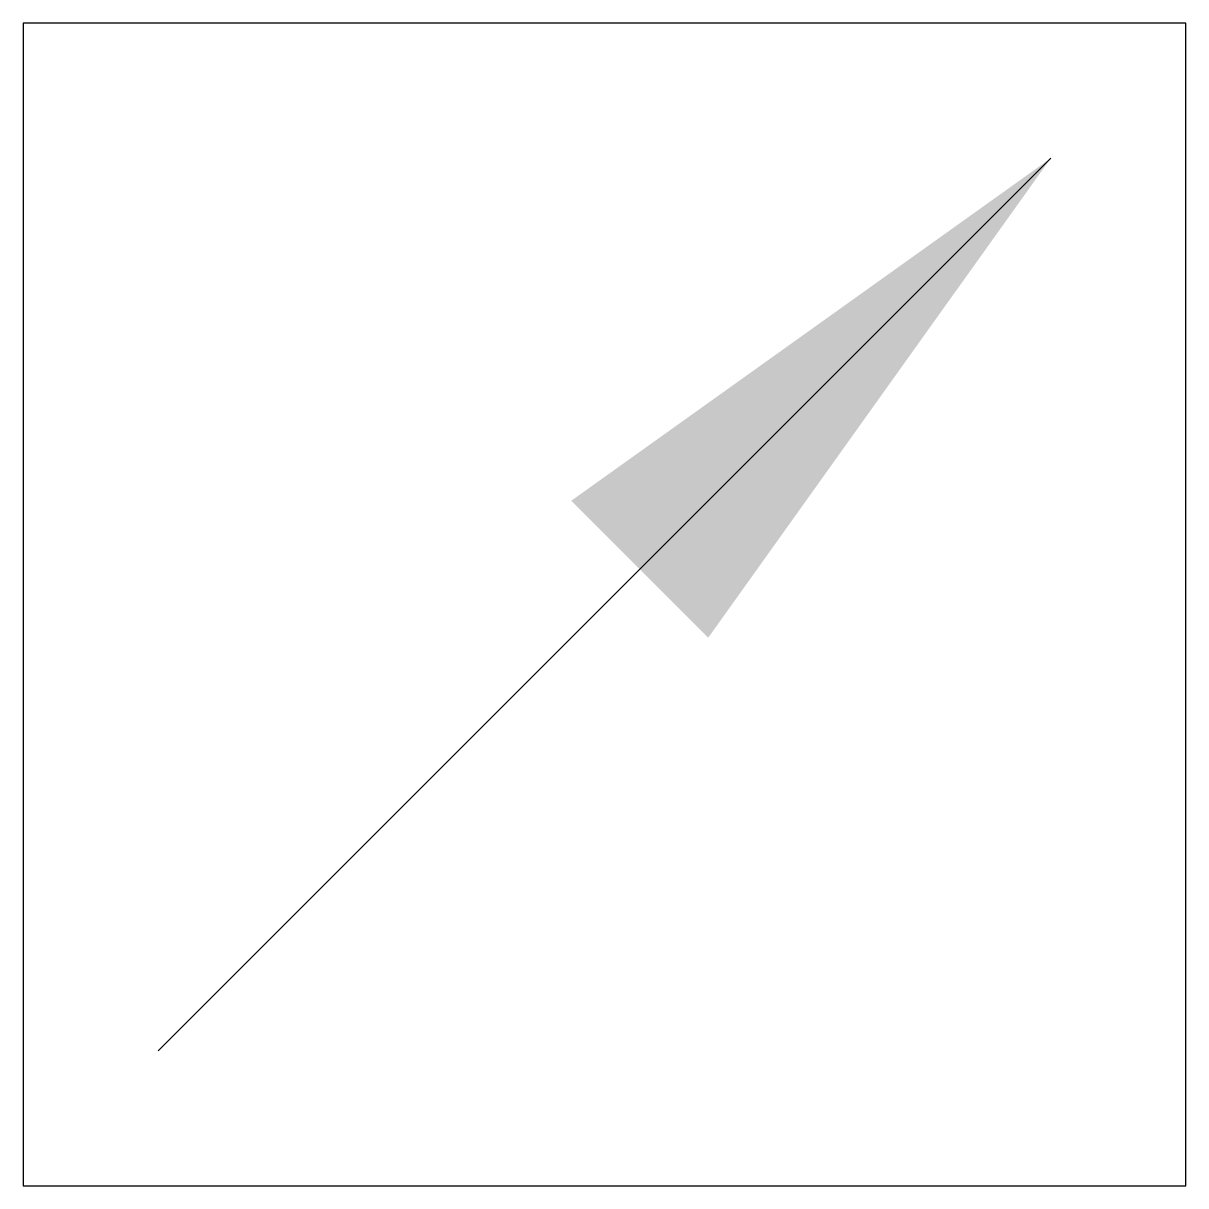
# Model space of a CAD drawing. Extents: x 1229.462 to 1229.621, y 1705.237 to 1705.397.
import ezdxf

# ---------------------------------------------------------------- set-up
doc = ezdxf.new("R2010")
doc.units = 0
doc.header["$LTSCALE"] = 96
doc.header["$MEASUREMENT"] = 0
doc.layers.get('0').update_dxf_attribs({"linetype": 'CONTINUOUS'})

msp = doc.modelspace()

# ---------------------------------------------------------------- linework, layer by layer
msp.add_lwpolyline([(1229.46189, 1705.23741), (1229.62126, 1705.23741), (1229.62126, 1705.39678), (1229.46189, 1705.39678)], close=True)
msp.add_lwpolyline([(1229.60275, 1705.37827), (1229.4804, 1705.25592)])
msp.add_solid([(1229.53701, 1705.33131), (1229.60275, 1705.37827), (1229.55579, 1705.31253)])

doc.saveas('drawing.dxf')
